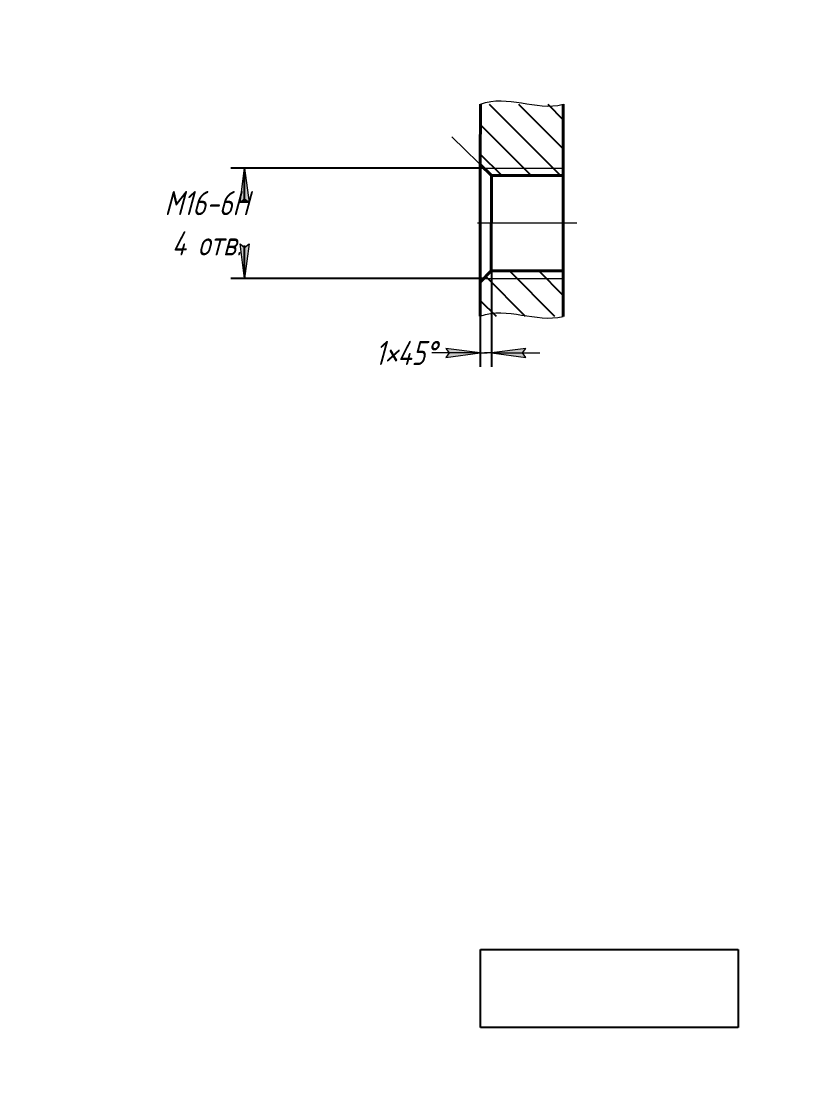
# Model space of a CAD drawing. Header units: millimetres. Extents: x 0 to 210, y 0 to 297.
# Drawn here: x 96.7 to 210, y 0 to 153 of the extents above; entities that cross this region are included whole.
import ezdxf

# ---------------------------------------------------------------- set-up
doc = ezdxf.new("R2010")
doc.units = ezdxf.units.MM
for name, pattern in [('K5LT_AXLED', [19.5, 15, -1.5, 1.5, -1.5]), ('K5LT_BASIC', [0]), ('K5LT_THIN', [0])]:
    doc.linetypes.add(name, pattern=pattern)
doc.layers.add('Системный слой', color=7, linetype='Continuous')
doc.styles.add('KDIMTEXTSTYLE', font='GOST_AU.SHX', dxfattribs={"width": 0.96, "oblique": 15, "height": 5})
doc.dimstyles.new('KDIMSTYLE (1.00)', dxfattribs={"dimtxt": 5, "dimasz": 1, "dimexe": 2, "dimexo": 0.0625, "dimgap": 1, "dimtad": 1, "dimtxsty": 'KDIMTEXTSTYLE', "dimsah": 1, "dimcen": 0.09, "dimdle": 1, "dimadec": 0, "dimazin": 0, "dimtfac": 0.667, "dimtmove": 0, "dimatfit": 3, "dimfxl": 1, "dimtvp": 1, "dimtolj": 1, "dimtzin": 0, "dimarcsym": 0})
picture_1 = doc.add_image_def('image1.jpg', size_in_pixel=(394, 119))

# ---------------------------------------------------------------- blocks, each defined once
blk = doc.blocks.new('KDIMARROW_01')
at = {"layer": 'Системный слой'}
blk.add_hatch(color=0, dxfattribs=at).paths.add_polyline_path([(0, 0), (-5, 0.66), (-4.5, 0), (-5, -0.66)])
at = {"layer": 'Системный слой', "color": 0, "linetype": 'K5LT_THIN', "lineweight": 18}
for p, q in [((-4.5, 0), (-5, 0.66)), ((-5, 0.66), (0, 0)), ((0, 0), (-5, -0.66)), ((-5, -0.66), (-4.5, 0)), ((0, 0), (-1, 0))]:
    blk.add_line(p, q, dxfattribs=at)
blk = doc.blocks.new('KDIMARROW_02')
at = {"layer": 'Системный слой'}
blk.add_hatch(color=0, dxfattribs=at).paths.add_polyline_path([(4.5, 0), (5, 0.66), (0, 0), (5, -0.66)])
at = {"layer": 'Системный слой', "color": 0, "linetype": 'K5LT_THIN', "lineweight": 18}
for p, q in [((0, 0), (-1, 0)), ((5, 0.66), (0, 0)), ((0, 0), (5, -0.66)), ((0, 0), (7, 0)), ((4.5, 0), (5, 0.66)), ((5, -0.66), (4.5, 0))]:
    blk.add_line(p, q, dxfattribs=at)

msp = doc.modelspace()

# ---------------------------------------------------------------- hatches: boundary and pattern name
at = {"layer": 'Системный слой'}
h = msp.add_hatch(dxfattribs=at)
h.set_pattern_fill('', angle=135, style=0, pattern_type=0)
h.set_pattern_definition([(135, (0, 0), (-2.12132, -2.12132), [])])
h.paths.add_polyline_path([(163.2752, 140.9175), (163.2719, 132.2042), (164.8714, 130.6036), (175.2713, 130.5997), (175.2752, 140.9131)])
h.paths.add_polyline_path([(163.2656, 115.1693), (163.2637, 110.198), (175.2637, 110.1935), (175.2662, 116.7648), (164.8662, 116.7687)])

# ---------------------------------------------------------------- linework, layer by layer
at = {"layer": 'Системный слой', "color": 150, "linetype": 'K5LT_BASIC', "lineweight": 40, "true_color": 0x0080ff}
for p, q in [((163.2752, 140.9175), (163.2719, 132.2042)), ((175.2752, 140.9131), (175.2713, 130.5997)), ((163.2719, 132.2042), (163.2656, 115.1693)), ((163.2719, 132.2042), (164.8714, 130.6036)), ((164.8714, 130.6036), (164.8662, 116.7687)), ((175.2713, 130.5997), (164.8714, 130.6036)), ((175.2713, 130.5997), (175.2662, 116.7648)), ((163.2656, 115.1693), (164.8662, 116.7687)), ((175.2662, 116.7648), (164.8662, 116.7687)), ((175.2662, 116.7648), (175.2637, 110.1935)), ((163.2656, 115.1693), (163.2637, 110.198))]:
    msp.add_line(p, q, dxfattribs=at)
at = {"layer": 'Системный слой', "color": 7, "linetype": 'K5LT_THIN', "lineweight": 18}
for p, q in [((164.8714, 130.6036), (159.156, 136.2014)), ((163.7892, 131.6865), (175.2718, 131.6822)), ((163.7833, 115.6865), (175.2658, 115.6822))]:
    msp.add_line(p, q, dxfattribs=at)
at = {"layer": 'Системный слой', "color": 30, "linetype": 'K5LT_AXLED', "lineweight": 18, "true_color": 0xff8000}
msp.add_line((177.2688, 123.6815), (162.8688, 123.6869), dxfattribs=at)
at = {"layer": 'Системный слой', "color": 7, "linetype": 'K5LT_THIN', "lineweight": 18}
for points in [[(163.2752, 140.9175), (167.2834, 142.4516), (171.2129, 139.8926), (175.2752, 140.9131)], [(163.2637, 110.198), (167.272, 111.7321), (171.2014, 109.1731), (175.2637, 110.1935)]]:
    msp.add_open_spline(points, degree=3, dxfattribs=at)

# ---------------------------------------------------------------- dimensions: what is measured, and where the dimension line sits
at = {"layer": 'Системный слой', "color": 7}
msp.add_linear_dim(base=(129.1303, 131.6861), p1=(163.8714, 115.6861), p2=(163.8714, 131.6861), angle=90, dimstyle='KDIMSTYLE (1.00)', override={"dimexo": 0, "dimtoh": 1, "dimpost": '\\H3.5;\\W0.965;\\Q15;М<>\\H3.5;\\W0.965;\\Q15;\\Q15;-6Н\\X\\H3.5;\\W0.965;\\Q15;\\Q15;4 отв.', "dimblk1": 'KDIMARROW_01', "dimblk2": 'KDIMARROW_01', "dimse1": 0, "dimse2": 0, "dimclrt": 7, "dimtmove": 1, "dimtolj": 1}, dxfattribs=at).render()
msp.add_linear_dim(base=(163.2656, 104.8915), p1=(164.8714, 116.7687), p2=(163.2656, 115.1693), location=(152.4212, 104.8915), text='\\H3.5;\\W0.965;\\Q15;\\H3.5;\\W0.965;\\Q15;\\Q15;1\\H3.5;\\W0.965;\\Q15;\\Q15;\\Q15;×\\Q15;45\\Q15;°\\Q15;', dimstyle='KDIMSTYLE (1.00)', override={"dimexo": 0, "dimblk1": 'KDIMARROW_02', "dimblk2": 'KDIMARROW_02', "dimse1": 0, "dimse2": 0, "dimclrt": 7, "dimtolj": 1}, dxfattribs=at).render()

# ---------------------------------------------------------------- pictures from other files: only their frames are drawn
at = {"layer": 'Системный слой'}
image = msp.add_image(picture_1, insert=(163.2906, 7.171), size_in_units=(37.3502, 11.2809), dxfattribs=at)
image.dxf.flags = 15

doc.saveas('drawing.dxf')
